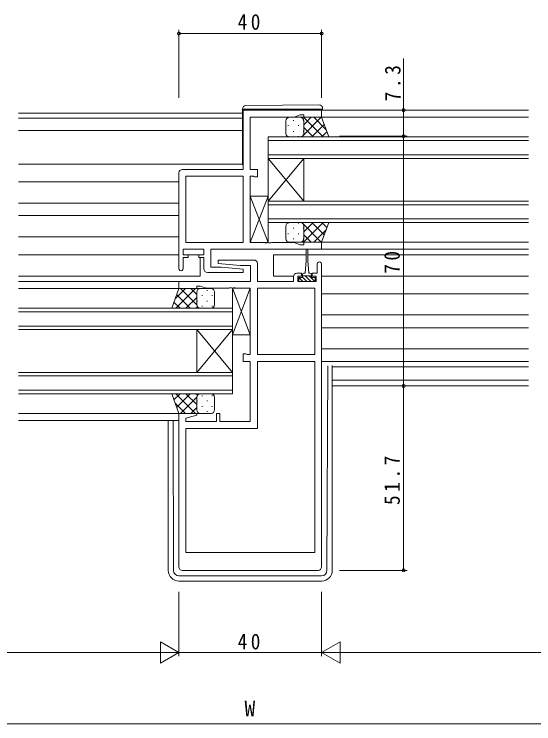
# Model space of a CAD drawing. Units: millimetres, scale not verified. Extents: x -594 to 539, y -420 to 386.
# Drawn here: x -17.5 to 128.2, y -227.9 to -29 of the extents above; entities that cross this region are included whole.
import ezdxf
from ezdxf.enums import TextEntityAlignment as Align

# ---------------------------------------------------------------- set-up
doc = ezdxf.new("R2010")
doc.units = ezdxf.units.MM
doc.header["$LTSCALE"] = 2
for name, color, linetype, lineweight in [('0-3_YKK_11', 7, 'Continuous', 9), ('0-4_YKK_12', 2, 'Continuous', 9), ('0-5_YKK_13', 4, 'Continuous', 9), ('0-7_YKK_D', 6, 'Continuous', 9)]:
    doc.layers.add(name, color=color, linetype=linetype, lineweight=lineweight)
doc.styles.add('ＭＳ ゴシック', font='')
doc.styles.get('ＭＳ ゴシック').set_extended_font_data('MS Gothic')

msp = doc.modelspace()

# ---------------------------------------------------------------- linework, layer by layer
at = {"layer": '0-3_YKK_11'}
for p, q in [((46.672, -55.856), (68.672, -55.856)), ((46.672, -72.456), (46.672, -55.856)), ((62.672, -57.156), (60.941, -57.786)), ((63.672, -57.156), (62.672, -57.156)), ((63.672, -57.856), (63.672, -57.156)), ((68.672, -55.856), (68.672, -57.856)), ((48.672, -57.786), (48.672, -72.456)), ((60.941, -57.786), (48.672, -57.786)), ((68.672, -57.856), (63.672, -57.856)), ((28.672, -100.256), (28.672, -73.456)), ((29.672, -72.456), (46.672, -72.456)), ((48.672, -72.456), (50.672, -72.456)), ((50.672, -72.456), (50.672, -74.556)), ((30.602, -74.386), (46.672, -74.386)), ((30.602, -92.926), (30.602, -74.386)), ((46.672, -74.386), (46.672, -92.926)), ((46.672, -74.386), (46.672, -92.926)), ((48.672, -74.386), (48.672, -92.926)), ((49.545, -74.386), (48.672, -74.386)), ((49.709, -74.471), (49.545, -74.386)), ((49.872, -74.556), (49.709, -74.471)), ((50.672, -74.556), (49.872, -74.556)), ((46.672, -92.926), (30.602, -92.926)), ((48.672, -92.926), (52.714, -92.926)), ((52.714, -92.926), (52.897, -93.046)), ((52.897, -93.046), (53.447, -93.046)), ((53.447, -93.046), (53.63, -92.926)), ((53.63, -92.926), (53.714, -92.926)), ((53.714, -92.926), (53.897, -93.046)), ((53.897, -93.046), (54.447, -93.046)), ((54.447, -93.046), (54.63, -92.926)), ((54.63, -92.926), (60.941, -92.926)), ((60.941, -92.926), (62.672, -93.556)), ((63.672, -92.856), (68.672, -92.856)), ((63.672, -93.556), (63.672, -92.856)), ((68.672, -92.856), (68.672, -94.856)), ((29.872, -94.856), (29.872, -96.356)), ((35.672, -94.856), (29.872, -94.856)), ((35.672, -96.356), (35.672, -94.856)), ((37.602, -94.856), (37.602, -99.856)), ((68.672, -94.856), (37.602, -94.856)), ((62.672, -93.556), (63.672, -93.556)), ((29.872, -96.356), (31.272, -96.356)), ((29.872, -97.156), (29.872, -100.256)), ((31.272, -97.156), (29.872, -97.156)), ((31.272, -96.356), (31.272, -97.156)), ((34.272, -96.356), (35.672, -96.356)), ((34.272, -97.156), (34.272, -96.356)), ((35.672, -97.156), (34.272, -97.156)), ((35.672, -100.356), (35.672, -97.156)), ((39.652, -98.813), (39.694, -97.856)), ((45.865, -99.356), (39.652, -98.813)), ((39.694, -97.856), (49.672, -97.856)), ((48.742, -99.356), (45.865, -99.356)), ((48.742, -103.856), (48.742, -99.356)), ((50.672, -98.856), (50.672, -103.856)), ((67.472, -101.556), (67.472, -98.956)), ((68.672, -98.956), (68.672, -183.856)), ((46.65, -101.356), (36.672, -101.356)), ((37.602, -99.856), (40.479, -99.856)), ((40.479, -99.856), (46.692, -100.4)), ((46.692, -100.4), (46.65, -101.356)), ((60.772, -103.856), (60.772, -102.556)), ((61.772, -101.556), (63.072, -101.556)), ((61.972, -102.356), (61.972, -103.856)), ((63.072, -102.356), (61.972, -102.356)), ((63.072, -101.556), (63.072, -102.356)), ((66.072, -101.556), (67.472, -101.556)), ((66.072, -102.356), (66.072, -101.556)), ((67.172, -102.356), (66.072, -102.356)), ((67.172, -103.856), (67.172, -102.356)), ((28.672, -103.856), (48.742, -103.856)), ((28.672, -105.856), (28.672, -103.856)), ((33.672, -105.156), (33.672, -105.856)), ((34.672, -105.156), (33.672, -105.156)), ((36.403, -105.786), (34.672, -105.156)), ((50.672, -103.856), (60.772, -103.856)), ((61.972, -103.856), (67.172, -103.856)), ((33.672, -105.856), (28.672, -105.856)), ((42.714, -105.786), (36.403, -105.786)), ((42.897, -105.666), (42.714, -105.786)), ((43.447, -105.666), (42.897, -105.666)), ((43.631, -105.786), (43.447, -105.666)), ((43.714, -105.786), (43.631, -105.786)), ((43.897, -105.666), (43.714, -105.786)), ((44.447, -105.666), (43.897, -105.666)), ((44.63, -105.786), (44.447, -105.666)), ((48.672, -105.786), (44.63, -105.786)), ((48.672, -124.326), (48.672, -105.786)), ((50.672, -105.786), (66.742, -105.786)), ((50.672, -124.326), (50.672, -105.786)), ((66.742, -105.786), (66.742, -124.326)), ((66.742, -105.786), (66.742, -124.326)), ((46.672, -124.156), (47.472, -124.156)), ((46.672, -126.256), (46.672, -124.156)), ((47.472, -124.156), (47.636, -124.241)), ((47.636, -124.241), (47.799, -124.326)), ((47.799, -124.326), (48.672, -124.326)), ((66.742, -124.326), (50.672, -124.326)), ((48.672, -126.256), (46.672, -126.256)), ((48.672, -143.126), (48.672, -126.256)), ((50.672, -126.256), (50.672, -145.056)), ((66.742, -126.256), (50.672, -126.256)), ((66.742, -179.856), (66.742, -126.256)), ((66.742, -179.856), (66.742, -126.256)), ((28.672, -140.856), (33.633, -140.856)), ((28.672, -183.856), (28.672, -140.856)), ((33.633, -140.856), (33.702, -141.379)), ((39.172, -140.856), (40.172, -140.856)), ((39.172, -143.126), (39.172, -140.856)), ((40.172, -140.856), (40.172, -143.126)), ((33.702, -141.379), (30.602, -142.209)), ((30.602, -142.209), (30.602, -143.126)), ((30.602, -143.126), (39.172, -143.126)), ((40.172, -143.126), (48.672, -143.126)), ((30.602, -145.056), (30.602, -179.856)), ((50.672, -145.056), (30.602, -145.056)), ((30.602, -179.856), (66.742, -179.856)), ((67.672, -184.856), (29.672, -184.856))]:
    msp.add_line(p, q, dxfattribs=at)
for centre, radius, start, end in [((29.672, -73.456), 1, 90, 179.99998), ((49.672, -98.856), 1, 0, 89.99998), ((68.072, -98.956), 0.6, 359.99998, 180), ((29.272, -100.256), 0.6, 179.99998, 0), ((36.672, -100.356), 1, 180, 269.99998), ((61.772, -102.556), 1, 90, 179.99998), ((29.672, -183.856), 1, 180, 269.99998), ((67.672, -183.856), 1, 270, 359.99998)]:
    msp.add_arc(centre, radius, start, end, dxfattribs=at)
at = {"layer": '0-4_YKK_12'}
for p, q in [((46.472, -56.656), (-16.328, -56.656)), ((68.372, -55.856), (126.672, -55.856)), ((46.472, -58.056), (-16.328, -58.056)), ((68.172, -57.856), (126.672, -57.856)), ((46.472, -61.556), (-16.328, -61.556)), ((53.672, -63.356), (126.672, -63.356)), ((53.672, -63.356), (53.672, -69.356)), ((53.672, -64.356), (126.672, -64.356)), ((53.672, -68.356), (126.672, -68.356)), ((53.672, -69.356), (126.672, -69.356)), ((53.672, -81.356), (63.672, -69.356)), ((53.672, -69.356), (63.672, -81.356)), ((53.672, -69.356), (53.672, -81.356)), ((63.672, -69.356), (63.672, -81.356)), ((46.472, -70.956), (-16.328, -70.956)), ((28.672, -75.956), (-16.328, -75.956)), ((53.672, -81.356), (126.672, -81.356)), ((53.672, -81.356), (53.672, -87.356)), ((28.672, -81.91), (-16.328, -81.91)), ((53.672, -82.356), (126.672, -82.356)), ((28.672, -85.403), (-16.328, -85.403)), ((53.672, -86.356), (126.672, -86.356)), ((53.672, -87.356), (126.672, -87.356)), ((28.672, -91.356), (-16.328, -91.356)), ((68.174, -92.856), (126.672, -92.856)), ((68.172, -94.856), (126.672, -94.856)), ((28.672, -96.356), (-16.328, -96.356)), ((30.172, -96.356), (34.572, -96.356)), ((34.672, -97.156), (34.672, -102.356)), ((55.172, -96.356), (64.322, -96.356)), ((55.172, -96.356), (55.172, -102.356)), ((64.822, -96.356), (126.672, -96.356)), ((34.672, -102.356), (-16.328, -102.356)), ((55.172, -102.356), (60.792, -102.356)), ((68.672, -102.356), (126.672, -102.356)), ((28.972, -103.856), (-16.328, -103.856)), ((29.172, -105.856), (-16.328, -105.856)), ((68.672, -107.356), (126.672, -107.356)), ((43.672, -111.356), (-16.328, -111.356)), ((43.672, -117.356), (43.672, -111.356)), ((43.672, -112.356), (-16.328, -112.356)), ((68.672, -113.244), (126.672, -113.244)), ((43.672, -116.356), (-16.328, -116.356)), ((68.672, -116.869), (126.672, -116.869)), ((43.672, -117.356), (-16.328, -117.356)), ((43.672, -129.356), (33.672, -117.356)), ((43.672, -117.356), (33.672, -129.356)), ((33.672, -117.356), (33.672, -129.356)), ((43.672, -117.356), (43.672, -129.356)), ((68.672, -122.756), (126.672, -122.756)), ((71.672, -127.756), (126.672, -127.756)), ((43.672, -129.356), (-16.328, -129.356)), ((43.672, -130.356), (-16.328, -130.356)), ((43.672, -135.356), (43.672, -129.356)), ((71.672, -131.526), (126.672, -131.526)), ((71.672, -133.156), (126.672, -133.156)), ((43.672, -134.356), (-16.328, -134.356)), ((43.672, -135.356), (-16.328, -135.356)), ((29.172, -140.856), (-16.328, -140.856)), ((28.672, -142.856), (-16.328, -142.856))]:
    msp.add_line(p, q, dxfattribs=at)
at = {"layer": '0-5_YKK_13'}
for p, q in [((46.472, -55.548), (46.472, -55.556)), ((46.472, -55.556), (46.472, -55.856)), ((46.472, -55.556), (46.968, -55.556)), ((67.963, -54.369), (47.464, -54.548)), ((68.972, -55.856), (68.972, -55.556)), ((46.472, -70.856), (46.472, -55.856)), ((58.672, -62.356), (58.672, -58.856)), ((59.672, -57.856), (62.672, -57.856)), ((60.752, -58.676), (60.752, -58.876)), ((68.672, -57.856), (62.672, -57.856)), ((62.907, -57.884), (62.935, -57.856)), ((63.092, -63.356), (68.592, -57.856)), ((63.582, -58.676), (63.582, -58.876)), ((63.64, -57.856), (69.14, -63.356)), ((63.672, -59.948), (65.764, -57.856)), ((63.672, -58.856), (63.672, -62.356)), ((63.672, -58.856), (63.672, -62.356)), ((66.469, -57.856), (69.931, -61.319)), ((70.672, -63.356), (68.672, -57.856)), ((59.337, -60.091), (59.337, -60.291)), ((62.167, -60.091), (62.167, -60.291)), ((63.672, -60.717), (66.312, -63.356)), ((65.921, -63.356), (69.405, -59.872)), ((59.337, -63.121), (59.337, -63.299)), ((62.672, -63.356), (59.672, -63.356)), ((60.752, -61.706), (60.752, -61.906)), ((62.167, -63.121), (62.167, -63.321)), ((62.672, -63.356), (70.672, -63.356)), ((63.279, -63.152), (63.484, -63.356)), ((63.582, -61.706), (63.582, -61.906)), ((68.749, -63.356), (70.159, -61.946)), ((48.672, -79.926), (53.672, -79.926)), ((48.672, -92.926), (48.672, -79.926)), ((53.672, -79.926), (48.672, -92.926)), ((53.672, -92.926), (48.672, -79.926)), ((53.672, -79.926), (53.672, -92.926)), ((59.337, -87.591), (59.337, -87.414)), ((62.672, -87.356), (59.672, -87.356)), ((62.167, -87.591), (62.167, -87.391)), ((62.672, -87.356), (70.672, -87.356)), ((63.092, -87.356), (68.592, -92.856)), ((63.279, -87.561), (63.484, -87.356)), ((63.64, -92.856), (69.14, -87.356)), ((63.672, -89.996), (66.312, -87.356)), ((65.921, -87.356), (69.405, -90.841)), ((70.672, -87.356), (68.672, -92.856)), ((68.749, -87.356), (70.159, -88.767)), ((58.672, -88.356), (58.672, -91.856)), ((60.752, -89.006), (60.752, -88.806)), ((63.582, -89.006), (63.582, -88.806)), ((63.672, -91.856), (63.672, -88.356)), ((63.672, -91.856), (63.672, -88.356)), ((66.469, -92.856), (69.931, -89.394)), ((59.337, -90.621), (59.337, -90.421)), ((62.167, -90.621), (62.167, -90.421)), ((63.672, -90.765), (65.764, -92.856)), ((53.672, -92.926), (48.672, -92.926)), ((59.672, -92.856), (62.672, -92.856)), ((60.752, -92.036), (60.752, -91.836)), ((68.672, -92.856), (62.672, -92.856)), ((62.907, -92.828), (62.935, -92.856)), ((63.582, -92.036), (63.582, -91.836)), ((64.322, -98.056), (64.322, -95.106)), ((64.822, -95.106), (64.822, -98.056)), ((64.322, -98.056), (64.072, -101.556)), ((64.822, -98.056), (65.072, -101.556)), ((62.272, -102.756), (63.322, -102.756)), ((62.272, -103.856), (62.272, -102.756)), ((62.294, -102.756), (63.394, -103.856)), ((63.322, -101.956), (63.322, -102.756)), ((63.322, -102.256), (65.822, -102.256)), ((63.322, -102.662), (64.517, -103.856)), ((64.072, -101.556), (63.722, -101.556)), ((64.039, -102.256), (64.572, -102.789)), ((64.572, -102.789), (65.639, -103.856)), ((65.422, -101.556), (65.072, -101.556)), ((65.162, -102.256), (66.762, -103.856)), ((65.822, -102.756), (65.822, -101.956)), ((65.822, -102.756), (66.872, -102.756)), ((66.784, -102.756), (66.872, -102.844)), ((66.872, -102.756), (66.872, -103.856)), ((66.872, -103.856), (62.272, -103.856)), ((26.672, -111.356), (28.672, -105.856)), ((30.476, -105.856), (27.642, -108.69)), ((33.304, -105.856), (27.804, -111.356)), ((28.672, -105.856), (34.672, -105.856)), ((33.672, -110.377), (29.152, -105.856)), ((33.672, -107.548), (31.98, -105.856)), ((33.672, -106.856), (33.672, -110.356)), ((33.672, -106.856), (33.672, -110.356)), ((33.762, -106.442), (33.762, -106.476)), ((37.672, -105.856), (34.672, -105.856)), ((36.592, -106.276), (36.592, -106.476)), ((38.672, -110.356), (38.672, -106.856)), ((43.672, -105.786), (48.672, -105.786)), ((43.672, -118.786), (43.672, -105.786)), ((48.672, -105.786), (43.672, -118.786)), ((48.672, -118.786), (43.672, -105.786)), ((48.672, -105.786), (48.672, -118.786)), ((31.824, -111.356), (28.046, -107.579)), ((33.672, -108.317), (30.632, -111.356)), ((33.762, -109.306), (33.762, -109.506)), ((35.177, -107.691), (35.177, -107.891)), ((36.592, -109.306), (36.592, -109.506)), ((38.007, -107.691), (38.007, -107.891)), ((34.672, -111.356), (26.672, -111.356)), ((28.995, -111.356), (27.292, -109.653)), ((33.867, -110.95), (33.461, -111.356)), ((34.652, -111.356), (34.652, -111.356)), ((34.672, -111.356), (37.672, -111.356)), ((35.177, -110.721), (35.177, -110.921)), ((38.007, -110.721), (38.007, -110.921)), ((48.672, -118.786), (43.672, -118.786)), ((68.672, -126.256), (126.672, -126.256)), ((68.672, -126.256), (68.972, -126.256)), ((70.183, -184.866), (70.447, -127.505)), ((71.672, -127.462), (71.672, -184.854)), ((26.672, -135.356), (28.672, -140.856)), ((34.672, -135.356), (26.672, -135.356)), ((28.995, -135.356), (27.292, -137.06)), ((33.304, -140.856), (27.804, -135.356)), ((31.824, -135.356), (28.046, -139.134)), ((33.672, -136.336), (29.152, -140.856)), ((33.672, -138.396), (30.632, -135.356)), ((33.867, -135.763), (33.461, -135.356)), ((33.672, -139.856), (33.672, -136.356)), ((33.672, -139.856), (33.672, -136.356)), ((33.762, -137.406), (33.762, -137.206)), ((34.652, -135.356), (34.652, -135.357)), ((34.672, -135.356), (37.672, -135.356)), ((35.177, -135.991), (35.177, -135.791)), ((36.592, -137.406), (36.592, -137.206)), ((38.007, -135.991), (38.007, -135.791)), ((38.672, -136.356), (38.672, -139.856)), ((30.476, -140.856), (27.642, -138.023)), ((33.672, -139.165), (31.98, -140.856)), ((35.177, -139.021), (35.177, -138.821)), ((38.007, -139.021), (38.007, -138.821)), ((28.672, -140.856), (34.672, -140.856)), ((33.762, -140.271), (33.762, -140.236)), ((37.672, -140.856), (34.672, -140.856)), ((36.592, -140.436), (36.592, -140.236)), ((25.672, -142.856), (25.672, -184.854)), ((27.16, -184.866), (27.018, -142.856)), ((68.683, -186.354), (28.66, -186.354)), ((68.672, -187.854), (28.672, -187.854))]:
    msp.add_line(p, q, dxfattribs=at)
msp.add_lwpolyline([(46.968, -55.556), (68.468, -55.556), (68.972, -55.556), (68.972, -55.369)], dxfattribs=at)
for centre, radius, start, end in [((47.472, -55.548), 1, 90.5, 180), ((67.972, -55.369), 1, 0, 90.5), ((59.672, -58.856), 1, 89.99989, 179.99989), ((62.672, -58.856), 1, 359.99989, 89.99989), ((62.672, -58.856), 1, 359.99989, 89.99989), ((59.672, -62.356), 1, 179.99989, 269.99989), ((62.672, -62.356), 1, 269.99989, 359.99989), ((62.672, -62.356), 1, 269.99989, 359.99989), ((46.972, -70.856), 0.5, 180, 233.13016), ((59.672, -88.356), 1, 90.00009, 180.00009), ((62.672, -88.356), 1, 0.00009, 90.00009), ((62.672, -88.356), 1, 0.00009, 90.00009), ((59.672, -91.856), 1, 180.00009, 270.00009), ((62.672, -91.856), 1, 270.00009, 0.00009), ((62.672, -91.856), 1, 270.00009, 0.00009), ((64.572, -95.106), 0.25, 0, 180), ((63.722, -101.956), 0.4, 90, 180), ((65.422, -101.956), 0.4, 0, 90), ((34.672, -106.856), 1, 90.00009, 180.00009), ((34.672, -106.856), 1, 90.00009, 180.00009), ((37.672, -106.856), 1, 0.00009, 90.00009), ((34.672, -110.356), 1, 180.00009, 270.00009), ((34.672, -110.356), 1, 180.00009, 270.00009), ((37.672, -110.356), 1, 270.00009, 0.00009), ((34.672, -136.356), 1, 89.99989, 179.99989), ((34.672, -136.356), 1, 89.99989, 179.99989), ((37.672, -136.356), 1, 359.99989, 89.99989), ((34.672, -139.856), 1, 179.99989, 269.99989), ((34.672, -139.856), 1, 179.99989, 269.99989), ((37.672, -139.856), 1, 269.99989, 359.99989), ((28.672, -184.854), 3, 180, 270), ((28.66, -184.854), 1.5, 180.45232, 270), ((68.672, -184.854), 3, 270, 0), ((68.683, -184.854), 1.5, 270, 359.54767)]:
    msp.add_arc(centre, radius, start, end, dxfattribs=at)
at = {"layer": '0-7_YKK_D'}
for p, q in [((28.672, -52.369), (28.672, -33.369)), ((68.672, -52.369), (68.672, -33.369)), ((68.672, -34.369), (28.672, -34.369)), ((91.672, -55.856), (91.672, -41.356)), ((73.672, -55.856), (92.672, -55.856)), ((91.672, -63.156), (91.672, -55.856)), ((73.672, -63.156), (92.672, -63.156)), ((73.672, -63.156), (92.672, -63.156)), ((91.672, -63.156), (91.672, -133.156)), ((73.672, -133.156), (92.672, -133.156)), ((91.672, -133.156), (91.672, -184.856)), ((73.672, -184.856), (92.672, -184.856)), ((28.672, -190.854), (28.672, -208.854)), ((28.672, -190.854), (28.672, -208.854)), ((68.672, -190.854), (68.672, -208.854)), ((68.672, -190.854), (68.672, -208.854)), ((23.476, -204.854), (23.476, -210.854)), ((28.672, -207.854), (23.476, -204.854)), ((68.672, -207.854), (73.868, -204.854)), ((73.868, -210.854), (73.868, -204.854)), ((-115.328, -207.854), (22.672, -207.854)), ((28.672, -207.854), (18.28, -207.854)), ((28.672, -207.854), (23.476, -210.854)), ((28.672, -207.854), (68.672, -207.854)), ((68.672, -207.854), (79.064, -207.854)), ((68.672, -207.854), (73.868, -210.854)), ((74.672, -207.854), (212.672, -207.854)), ((211.672, -227.854), (-114.328, -227.854))]:
    msp.add_line(p, q, dxfattribs=at)
for centre in [(28.672, -34.369), (68.672, -34.369), (91.672, -55.856), (91.672, -63.156), (91.672, -63.156), (91.672, -133.156), (91.672, -133.156), (91.672, -184.856)]:
    msp.add_circle(centre, 0.425, dxfattribs=at)

# ---------------------------------------------------------------- texts
at = {"layer": '0-7_YKK_D', "color": 7, "style": 'ＭＳ ゴシック'}
msp.add_text('W', height=4.399, dxfattribs=at).set_placement((47.072, -227.054), align=Align.BOTTOM_LEFT)
at = {"layer": '0-7_YKK_D', "color": 7, "char_height": 4.399, "attachment_point": 7, "style": 'ＭＳ ゴシック'}
for insert in [(45.152, -33.369), (45.152, -207.054)]:
    msp.add_mtext('\\T1.36;\\W0.9;40', dxfattribs=dict(at, insert=insert))
at = {"layer": '0-7_YKK_D', "color": 7, "char_height": 4.399, "attachment_point": 7, "rotation": 90, "style": 'ＭＳ ゴシック'}
for s, insert in [('\\T1.38;\\W0.9;7.3', (90.872, -53.356)), ('\\T1.36;\\W0.9;70', (90.672, -101.676)), ('\\T1.38;\\W0.9;51.7', (90.672, -166.526))]:
    msp.add_mtext(s, dxfattribs=dict(at, insert=insert))

doc.saveas('drawing.dxf')
